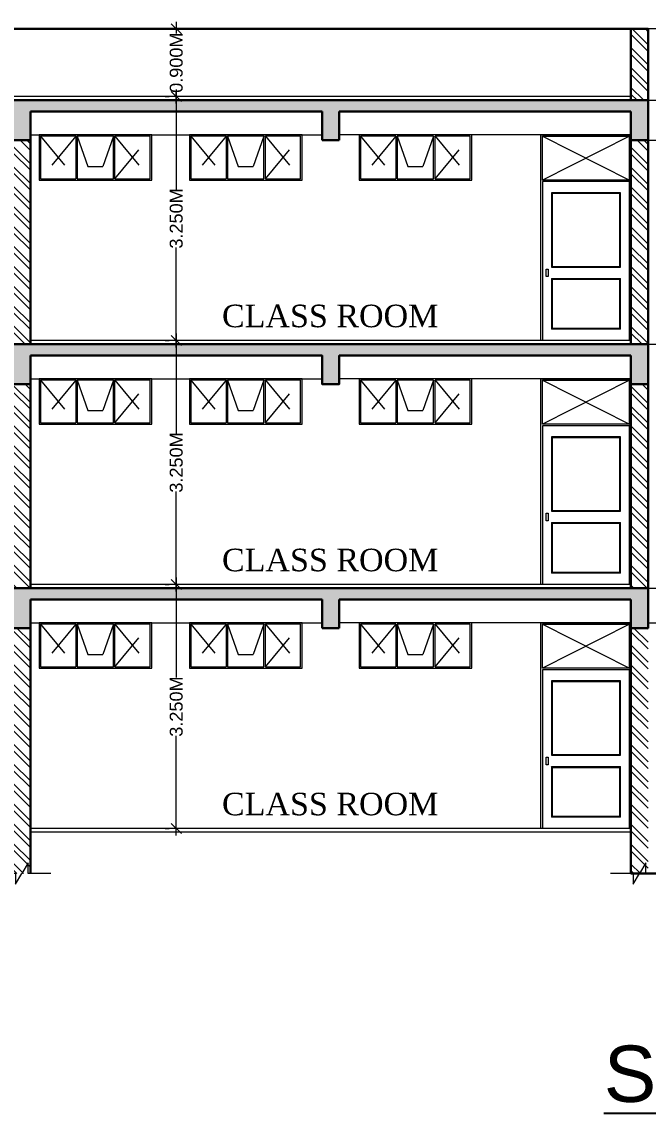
# Model space of a CAD drawing. Header units: metres. Extents: x 1545540 to 2027037, y 435419 to 693806.
# Drawn here: x 1974366 to 1982711, y 536100 to 550633 of the extents above; entities that cross this region are included whole.
import ezdxf

# ---------------------------------------------------------------- set-up
doc = ezdxf.new("R2010")
doc.units = ezdxf.units.M
doc.header["$LTSCALE"] = 1000
doc.header["$PDMODE"] = 35
doc.linetypes.add('DASHED', pattern=[0.75, 0.5, -0.25])
doc.layers.get('Defpoints').update_dxf_attribs({"lineweight": 18})
for name, color, linetype, lineweight in [('beam l', 10, 'Continuous', 20), ('Column', 252, 'Continuous', 30), ('Dim', 6, 'Continuous', 15), ('Door', 54, 'Continuous', 13), ('FLOOR FINISH', 10, 'Continuous', 15), ('Hatch', 8, 'Continuous', 13), ('SLAB', 5, 'Continuous', 30), ('Ventilator', 6, 'DASHED', 18), ('Wall', 7, 'Continuous', 30), ('wall l', 7, 'Continuous', 20)]:
    doc.layers.add(name, color=color, linetype=linetype, lineweight=lineweight)
doc.layers.add('text', color=7, linetype='Continuous')
doc.styles.add('dim-stylus bt', font='arial.ttf')
doc.styles.add('L120', font='simplex.shx', dxfattribs={"height": 1})
doc.styles.add('style1', font='')
doc.styles.get('style1').set_extended_font_data('Century Gothic')
doc.dimstyles.new('1      100 (big)', dxfattribs={"dimscale": 75, "dimtxt": 5, "dimasz": 3.5, "dimexe": 1.5, "dimexo": 2, "dimgap": 1, "dimtad": 0, "dimdec": 3, "dimlfac": 0.001, "dimzin": 0, "dimdsep": 46, "dimtxsty": 'dim-stylus bt', "dimblk": 'OBLIQUE', "dimcen": 0, "dimdle": 0.6, "dimclrd": 256, "dimclre": 7, "dimclrt": 256, "dimadec": 0, "dimazin": 0, "dimtfac": 0.7, "dimtdec": 3, "dimtofl": 0, "dimtmove": 1, "dimatfit": 3, "dimldrblk": 'OPEN90', "dimfxl": 0, "dimtolj": 1, "dimtzin": 0, "dimlwd": 15, "dimlwe": 15, "dimarcsym": 0})
pattern_1 = [(135, (6090142.38, 493024.45), (132.5825214, 132.5825214), []), (135, (6090054, 493024.45), (132.5825214, 132.5825214), [])]
pattern_2 = [(130, (5502745.68, 986566.48), (-215.178055, -18.8256405), [22.5, -247.5]), (185, (5502745.68, 986566.48), (41.6254, 225.65764), [18, -198]), (79.5486, (5502727.75, 986564.91), (-173.552814, 206.831863), [19.122057, -210.342634]), (133.8158, (5502745.68, 986626.48), (-320.172315, -49.655704), [33.75, -371.25]), (83.3644, (5502719, 986622.34), (-280.398812, 292.23536), [28.683086, -315.5139]), (188.8158, (5502745.68, 986626.48), (-280.398583, 292.23558), [27, -297]), (159, (5502715.68, 986611.48), (-179.072116, -120.785667), [22.5, -247.5]), (214, (5502715.68, 986611.48), (-72.9946, 217.545013), [18, -198]), (108.5486, (5502700.76, 986601.42), (-252.066789, 96.759149), [19.122057, -210.342634]), (142.5, (5502745.68, 986566.48), (-3.6479566, 99.8681561), [0, -195.6, 0, -201, 0, -198.75]), (172.5, (5502745.68, 986566.48), (-78.9208612, 118.3235135), [0, -114.6, 0, -191.1, 0, -75.75]), (212.5, (5502812.58, 986566.48), (-160.1467308, -6.7664615), [0, -75, 0, -234, 0, -310.5]), (222.5, (5502842.58, 986566.48), (-174.955851, 30.0314947), [0, -97.5, 0, -155.4, 0, -220.5])]

# ---------------------------------------------------------------- blocks, each defined once
blk = doc.blocks.new('gjghj')
at = {"layer": 'wall l', "ltscale": 0.05}
for p, q in [((5060.719, -64.222), (5060.719, -64.081)), ((5060.719, -64.081), (5060.804, -64.222)), ((5060.419, -64.222), (5060.719, -64.222)), ((5060.89, -64.364), (5060.804, -64.222)), ((5060.89, -64.222), (5061.19, -64.222)), ((5060.89, -64.222), (5060.89, -64.364))]:
    blk.add_line(p, q, dxfattribs=at)
blk = doc.blocks.new('Door')
at = {"layer": 'Door', "ltscale": 0.05}
for p, q in [((3648.704, 298.371), (3648.704, 301.111)), ((3648.704, 301.111), (3649.904, 301.111)), ((3648.724, 300.506), (3648.724, 301.091)), ((3648.724, 301.091), (3649.884, 301.091)), ((3648.724, 301.091), (3649.884, 300.506)), ((3649.884, 301.091), (3648.724, 300.506)), ((3649.884, 300.506), (3649.884, 301.091)), ((3649.904, 301.111), (3649.904, 298.371)), ((3649.904, 300.506), (3649.904, 301.071)), ((3649.884, 300.506), (3648.724, 300.506)), ((3649.884, 300.486), (3648.724, 300.486)), ((3649.764, 300.336), (3648.844, 300.336)), ((3648.844, 300.336), (3648.854, 300.326)), ((3649.754, 300.326), (3648.854, 300.326)), ((3649.754, 300.326), (3649.764, 300.336)), ((3648.854, 299.356), (3648.844, 299.346)), ((3648.844, 299.346), (3649.764, 299.346)), ((3648.854, 299.356), (3649.754, 299.356)), ((3649.754, 299.356), (3649.764, 299.346)), ((3648.844, 299.196), (3649.764, 299.196)), ((3648.854, 299.186), (3648.844, 299.196)), ((3648.854, 299.186), (3649.754, 299.186)), ((3649.754, 299.186), (3649.764, 299.196)), ((3648.854, 298.531), (3648.844, 298.521)), ((3649.764, 298.521), (3648.844, 298.521)), ((3649.754, 298.531), (3648.854, 298.531)), ((3649.754, 298.531), (3649.764, 298.521)), ((3649.904, 298.371), (3648.704, 298.371))]:
    blk.add_line(p, q, dxfattribs=at)
for points in [[(3648.724, 300.486), (3648.724, 298.371)], [(3649.884, 298.371), (3649.884, 300.486)], [(3648.844, 300.336), (3648.844, 299.346)], [(3648.854, 300.326), (3648.854, 299.356)], [(3649.754, 299.356), (3649.754, 300.326)], [(3649.764, 299.346), (3649.764, 300.336)], [(3648.844, 299.196), (3648.844, 298.521)], [(3648.854, 299.186), (3648.854, 298.531)], [(3649.754, 298.531), (3649.754, 299.186)], [(3649.764, 298.521), (3649.764, 299.196)]]:
    blk.add_lwpolyline(points, dxfattribs=at)
blk.add_lwpolyline([(3648.774, 299.321), (3648.799, 299.321), (3648.799, 299.221), (3648.774, 299.221)], close=True, dxfattribs=at)
blk = doc.blocks.new('_Oblique')
at = {"color": 0, "linetype": 'ByBlock', "lineweight": -2}
blk.add_line((-0.5, -0.5), (0.5, 0.5), dxfattribs=at)
blk = doc.blocks.new('*D83')
at = {"layer": 'Defpoints', "color": 0, "transparency": 16777216}
for p in [(1976424, 543140), (1976424, 539890), (1976424, 539890)]:
    blk.add_point(p, dxfattribs=at)
at = {"layer": 'Dim', "color": 7, "lineweight": 15, "transparency": 16777216}
for p, q in [((1976274, 543140), (1976330, 543140)), ((1976274, 539890), (1976330, 539890))]:
    blk.add_line(p, q, dxfattribs=at)
at = {"layer": 'Dim', "lineweight": 15, "transparency": 16777216}
for p, q in [((1976424, 543234), (1976424, 541903)), ((1976424, 539796), (1976424, 541127))]:
    blk.add_line(p, q, dxfattribs=at)
at = {"layer": 'Dim', "lineweight": 15, "transparency": 16777216, "xscale": 135, "yscale": 135, "zscale": 135}
for p, rotation in [((1976424, 543140), 90), ((1976424, 539890), 270)]:
    blk.add_blockref('_Oblique', p, dxfattribs=dict(at, rotation=rotation))
at = {"layer": 'Dim', "transparency": 16777216, "insert": (1976424, 541515), "char_height": 172.5, "attachment_point": 5, "rotation": 90, "style": 'dim-stylus bt'}
blk.add_mtext('\\A1;3.250M', dxfattribs=at)
blk = doc.blocks.new('_Open90')
at = {"color": 0, "linetype": 'ByBlock', "lineweight": -2}
for p, q in [((0, 0), (-1, 0)), ((-0.5, 0.5), (0, 0)), ((0, 0), (-0.5, -0.5))]:
    blk.add_line(p, q, dxfattribs=at)
blk = doc.blocks.new('*D84')
at = {"layer": 'Defpoints', "color": 0, "transparency": 16777216}
for p in [(1976424, 546390), (1976424, 546390), (1976424, 543140)]:
    blk.add_point(p, dxfattribs=at)
at = {"layer": 'Dim', "lineweight": 15, "transparency": 16777216}
for p, q in [((1976424, 546483), (1976424, 545153)), ((1976424, 543046), (1976424, 544377))]:
    blk.add_line(p, q, dxfattribs=at)
at = {"layer": 'Dim', "color": 7, "lineweight": 15, "transparency": 16777216}
for p, q in [((1976274, 546390), (1976330, 546390)), ((1976274, 543140), (1976330, 543140))]:
    blk.add_line(p, q, dxfattribs=at)
at = {"layer": 'Dim', "lineweight": 15, "transparency": 16777216, "xscale": 135, "yscale": 135, "zscale": 135}
for p, rotation in [((1976424, 546390), 90), ((1976424, 543140), 270)]:
    blk.add_blockref('_Oblique', p, dxfattribs=dict(at, rotation=rotation))
at = {"layer": 'Dim', "transparency": 16777216, "insert": (1976424, 544765), "char_height": 172.5, "attachment_point": 5, "rotation": 90, "style": 'dim-stylus bt'}
blk.add_mtext('\\A1;3.250M', dxfattribs=at)
blk = doc.blocks.new('*D85')
at = {"layer": 'Defpoints', "color": 0, "transparency": 16777216}
for p in [(1976424, 549639), (1976424, 549639), (1976424, 546390)]:
    blk.add_point(p, dxfattribs=at)
at = {"layer": 'Dim', "lineweight": 15, "transparency": 16777216}
for p, q in [((1976424, 549733), (1976424, 548402)), ((1976424, 546296), (1976424, 547627))]:
    blk.add_line(p, q, dxfattribs=at)
at = {"layer": 'Dim', "color": 7, "lineweight": 15, "transparency": 16777216}
for p, q in [((1976274, 549639), (1976330, 549639)), ((1976274, 546390), (1976330, 546390))]:
    blk.add_line(p, q, dxfattribs=at)
at = {"layer": 'Dim', "lineweight": 15, "transparency": 16777216, "xscale": 135, "yscale": 135, "zscale": 135}
for p, rotation in [((1976424, 549639), 90), ((1976424, 546390), 270)]:
    blk.add_blockref('_Oblique', p, dxfattribs=dict(at, rotation=rotation))
at = {"layer": 'Dim', "transparency": 16777216, "insert": (1976424, 548015), "char_height": 172.5, "attachment_point": 5, "rotation": 90, "style": 'dim-stylus bt'}
blk.add_mtext('\\A1;3.250M', dxfattribs=at)
blk = doc.blocks.new('*D86')
at = {"layer": 'Defpoints', "color": 0, "transparency": 16777216}
for p in [(1976424, 550539), (1976424, 550539), (1976424, 549639)]:
    blk.add_point(p, dxfattribs=at)
at = {"layer": 'Dim', "color": 7, "lineweight": 15, "transparency": 16777216}
for p, q in [((1976274, 550539), (1976330, 550539)), ((1976274, 549639), (1976330, 549639))]:
    blk.add_line(p, q, dxfattribs=at)
at = {"layer": 'Dim', "lineweight": 15, "transparency": 16777216}
for p, q in [((1976424, 550633), (1976424, 550477)), ((1976424, 549546), (1976424, 549702))]:
    blk.add_line(p, q, dxfattribs=at)
at = {"layer": 'Dim', "lineweight": 15, "transparency": 16777216, "xscale": 135, "yscale": 135, "zscale": 135}
for p, rotation in [((1976424, 550539), 90), ((1976424, 549639), 270)]:
    blk.add_blockref('_Oblique', p, dxfattribs=dict(at, rotation=rotation))
at = {"layer": 'Dim', "transparency": 16777216, "insert": (1976424, 550089), "char_height": 172.5, "attachment_point": 5, "rotation": 90, "style": 'dim-stylus bt'}
blk.add_mtext('\\A1;0.900M', dxfattribs=at)

msp = doc.modelspace()

# ---------------------------------------------------------------- hatches: boundary and pattern name
at = {"layer": 'Hatch', "ltscale": 0.05}
h = msp.add_hatch(dxfattribs=at)
h.set_pattern_fill('ANSI32', color=256, scale=500, style=0)
h.set_pattern_definition(pattern_1)
h.paths.add_polyline_path([(1982711.1397, 549589.4065), (1982481.1397, 549589.4065), (1982481.1397, 550539.4065), (1982711.1397, 550539.4065)])
h.paths.add_polyline_path([(1982481.1397, 545809.685), (1982711.1397, 545809.685), (1982711.1397, 543089.9634), (1982481.1397, 543089.9634)])
h.paths.add_polyline_path([(1982481.1397, 542559.9634), (1982711.1397, 542559.9634), (1982711.1397, 539290.2418), (1982481.1397, 539290.2418)])
h.paths.add_polyline_path([(1982481.1397, 549059.4065), (1982711.1397, 549059.4065), (1982711.1397, 546339.685), (1982481.1397, 546339.685)])
h = msp.add_hatch(dxfattribs=at)
h.set_pattern_fill('AR-CONC', color=256, scale=30, style=0)
h.set_pattern_definition(pattern_2)
h.paths.add_polyline_path([(1966021.1397, 549589.4065), (1982711.1397, 549589.4065), (1982711.1397, 549059.4065), (1982481.1397, 549059.4065), (1982481.1397, 549089.685), (1982481.1397, 549129.685), (1982481.1397, 549439.4065), (1978596.1397, 549439.4065), (1978596.1397, 549059.4065), (1978366.1397, 549059.4065), (1978366.1397, 549439.4065), (1974481.1397, 549439.4065), (1974481.1397, 549059.4065), (1974251.1397, 549059.4065), (1974251.1397, 549089.685), (1974251.1397, 549129.685), (1974251.1397, 549439.4065), (1970366.1397, 549439.4065), (1970366.1397, 549059.4065), (1970136.1397, 549059.4065), (1970136.1397, 549439.4065), (1966251.1397, 549439.4065), (1966251.1397, 549059.4065), (1966021.1397, 549059.4065)])
h = msp.add_hatch(dxfattribs=at)
h.set_pattern_fill('ANSI32', color=256, scale=500, style=0)
h.set_pattern_definition(pattern_1)
h.paths.add_polyline_path([(1974251.1397, 545809.685), (1974481.1397, 545809.685), (1974481.1397, 543089.9634), (1974251.1397, 543089.9634)])
h.paths.add_polyline_path([(1974251.1397, 542559.9634), (1974481.1397, 542559.9634), (1974481.1397, 539290.2418), (1974251.1397, 539290.2418)])
h.paths.add_polyline_path([(1974251.1397, 549059.4065), (1974481.1397, 549059.4065), (1974481.1397, 546339.685), (1974251.1397, 546339.685)])
h = msp.add_hatch(dxfattribs=at)
h.set_pattern_fill('AR-CONC', color=256, scale=30, style=0)
h.set_pattern_definition(pattern_2)
h.paths.add_polyline_path([(1966021.1397, 546339.685), (1982711.1397, 546339.685), (1982711.1397, 545809.685), (1982481.1397, 545809.685), (1982481.1397, 545839.9634), (1982481.1397, 545879.9634), (1982481.1397, 546189.685), (1978596.1397, 546189.685), (1978596.1397, 545809.685), (1978366.1397, 545809.685), (1978366.1397, 546189.685), (1974481.1397, 546189.685), (1974481.1397, 545809.685), (1974251.1397, 545809.685), (1974251.1397, 545839.9634), (1974251.1397, 545879.9634), (1974251.1397, 546189.685), (1970366.1397, 546189.685), (1970366.1397, 545809.685), (1970136.1397, 545809.685), (1970136.1397, 546189.685), (1966251.1397, 546189.685), (1966251.1397, 545809.685), (1966021.1397, 545809.685)])
h = msp.add_hatch(dxfattribs=at)
h.set_pattern_fill('AR-CONC', color=256, scale=30, style=0)
h.set_pattern_definition(pattern_2)
h.paths.add_polyline_path([(1966021.1397, 543089.9634), (1982711.1397, 543089.9634), (1982711.1397, 542559.9634), (1982481.1397, 542559.9634), (1982481.1397, 542590.2418), (1982481.1397, 542630.2418), (1982481.1397, 542939.9634), (1978596.1397, 542939.9634), (1978596.1397, 542559.9634), (1978366.1397, 542559.9634), (1978366.1397, 542939.9634), (1974481.1397, 542939.9634), (1974481.1397, 542559.9634), (1974251.1397, 542559.9634), (1974251.1397, 542590.2418), (1974251.1397, 542630.2418), (1974251.1397, 542939.9634), (1970366.1397, 542939.9634), (1970366.1397, 542559.9634), (1970136.1397, 542559.9634), (1970136.1397, 542939.9634), (1966251.1397, 542939.9634), (1966251.1397, 542559.9634), (1966021.1397, 542559.9634)])

# ---------------------------------------------------------------- linework, layer by layer
at = {"layer": 'beam l', "ltscale": 0.05}
for p, q in [((1982711.1397, 549589.4065), (1990711.1397, 549589.4065)), ((1982711.1397, 549059.4065), (1990710.5273, 549059.4119)), ((1982711.1397, 546339.685), (1990711.1397, 546339.685)), ((1982711.1397, 543089.9634), (1990711.1397, 543089.9634)), ((1982711.1397, 542629.9634), (1990711.1397, 542629.9634))]:
    msp.add_line(p, q, dxfattribs=at)
at = {"layer": 'beam l', "ltscale": 50}
for p, q in [((1974481.1397, 549129.4065), (1978366.1397, 549129.4065)), ((1982481.1397, 549129.4065), (1978596.1397, 549129.4065)), ((1974481.1397, 545879.685), (1978366.1397, 545879.685)), ((1982481.1397, 545879.685), (1978596.1397, 545879.685)), ((1974481.1397, 542629.9634), (1978366.1397, 542629.9634)), ((1982481.1397, 542629.9634), (1978596.1397, 542629.9634))]:
    msp.add_line(p, q, dxfattribs=at)
at = {"layer": 'Column', "ltscale": 0.05}
msp.add_line((1974481.1397, 546189.685), (1974481.1397, 545809.685), dxfattribs=at)
at = {"layer": 'FLOOR FINISH', "ltscale": 0.05}
for p, q in [((1982481.1397, 549639.4065), (1966251.1397, 549639.4065)), ((1982481.1397, 546389.685), (1974481.1397, 546389.685)), ((1982481.1397, 543139.9634), (1974481.1397, 543139.9634)), ((1982481.1397, 539890.2418), (1974481.1397, 539890.2418))]:
    msp.add_line(p, q, dxfattribs=at)
at = {"layer": 'SLAB', "ltscale": 0.05}
for p, q in [((1982711.1397, 549589.4065), (1966021.1397, 549589.4065)), ((1982711.1397, 549059.4065), (1982711.1397, 549589.4065)), ((1982711.1397, 549059.4065), (1982711.1397, 549589.4065)), ((1974481.1397, 549439.4065), (1974481.1397, 549059.4065)), ((1978366.1397, 549439.4065), (1974481.1397, 549439.4065)), ((1978366.1397, 549059.4065), (1978366.1397, 549439.4065)), ((1982481.1397, 549439.4065), (1978596.1397, 549439.4065)), ((1978596.1397, 549059.4065), (1978596.1397, 549439.4065)), ((1982481.1397, 549059.4065), (1982481.1397, 549439.4065)), ((1974481.1397, 549059.4065), (1974251.1397, 549059.4065)), ((1978596.1397, 549059.4065), (1978366.1397, 549059.4065)), ((1982711.1397, 549059.4065), (1982481.1397, 549059.4065)), ((1982711.1397, 549059.4065), (1982481.1397, 549059.4065)), ((1982711.1397, 546339.685), (1966021.1397, 546339.685)), ((1982711.1397, 545809.685), (1982711.1397, 546339.685)), ((1974481.1397, 545809.685), (1974481.1397, 546189.685)), ((1982481.1397, 545809.685), (1982481.1397, 546189.685)), ((1974481.1397, 545809.685), (1974251.1397, 545809.685)), ((1982711.1397, 545809.685), (1982481.1397, 545809.685)), ((1982711.1397, 543089.9634), (1966021.1397, 543089.9634)), ((1982711.1397, 542559.9634), (1982711.1397, 543089.9634)), ((1974481.1397, 542559.9634), (1974481.1397, 542939.9634)), ((1978366.1397, 542939.9634), (1974481.1397, 542939.9634)), ((1978366.1397, 542559.9634), (1978366.1397, 542939.9634)), ((1982481.1397, 542939.9634), (1978596.1397, 542939.9634)), ((1978596.1397, 542559.9634), (1978596.1397, 542939.9634)), ((1982481.1397, 542559.9634), (1982481.1397, 542939.9634)), ((1974481.1397, 542559.9634), (1974251.1397, 542559.9634)), ((1978596.1397, 542559.9634), (1978366.1397, 542559.9634)), ((1982711.1397, 542559.9634), (1982481.1397, 542559.9634))]:
    msp.add_line(p, q, dxfattribs=at)
msp.add_lwpolyline([(1982481.1397, 546189.685), (1978596.1397, 546189.685), (1978596.1397, 545809.685), (1978366.1397, 545809.685), (1978366.1397, 546189.685), (1974481.1397, 546189.685)], dxfattribs=at)
at = {"layer": 'Ventilator', "linetype": 'Continuous'}
for p, q in [((1975083.6397, 549109.4065), (1974613.6397, 549109.4065)), ((1974613.6397, 549109.4065), (1974613.6397, 548544.4065)), ((1975083.6397, 549109.4065), (1975083.6397, 548544.4065)), ((1975586.1397, 549109.4065), (1975103.6397, 549109.4065)), ((1975103.6397, 549109.4065), (1975103.6397, 548544.4065)), ((1975586.1397, 548544.4065), (1975586.1397, 549109.4065)), ((1976076.1397, 549109.4065), (1975606.1397, 549109.4065)), ((1975606.1397, 548544.4065), (1975606.1397, 549109.4065)), ((1976076.1397, 548544.4065), (1976076.1397, 549109.4065)), ((1977088.6397, 549109.4065), (1976618.6397, 549109.4065)), ((1976618.6397, 549109.4065), (1976618.6397, 548544.4065)), ((1977088.6397, 549109.4065), (1977088.6397, 548544.4065)), ((1977591.1397, 549109.4065), (1977108.6397, 549109.4065)), ((1977108.6397, 549109.4065), (1977108.6397, 548544.4065)), ((1977591.1397, 548544.4065), (1977591.1397, 549109.4065)), ((1978081.1397, 549109.4065), (1977611.1397, 549109.4065)), ((1977611.1397, 548544.4065), (1977611.1397, 549109.4065)), ((1978081.1397, 548544.4065), (1978081.1397, 549109.4065)), ((1979348.6397, 549109.4065), (1978878.6397, 549109.4065)), ((1978878.6397, 549109.4065), (1978878.6397, 548544.4065)), ((1979348.6397, 549109.4065), (1979348.6397, 548544.4065)), ((1979851.1397, 549109.4065), (1979368.6397, 549109.4065)), ((1979368.6397, 549109.4065), (1979368.6397, 548544.4065)), ((1979851.1397, 548544.4065), (1979851.1397, 549109.4065)), ((1980341.1397, 549109.4065), (1979871.1397, 549109.4065)), ((1979871.1397, 548544.4065), (1979871.1397, 549109.4065)), ((1980341.1397, 548544.4065), (1980341.1397, 549109.4065)), ((1974613.6397, 548544.4065), (1975083.6397, 548544.4065)), ((1975103.6397, 548544.4065), (1975586.1397, 548544.4065)), ((1975606.1397, 548544.4065), (1976076.1397, 548544.4065)), ((1976618.6397, 548544.4065), (1977088.6397, 548544.4065)), ((1977108.6397, 548544.4065), (1977591.1397, 548544.4065)), ((1977611.1397, 548544.4065), (1978081.1397, 548544.4065)), ((1978878.6397, 548544.4065), (1979348.6397, 548544.4065)), ((1979368.6397, 548544.4065), (1979851.1397, 548544.4065)), ((1979871.1397, 548544.4065), (1980341.1397, 548544.4065)), ((1975083.6397, 545859.6849), (1974613.6397, 545859.6849)), ((1974613.6397, 545859.6849), (1974613.6397, 545294.6849)), ((1975083.6397, 545859.6849), (1975083.6397, 545294.6849)), ((1975586.1397, 545859.6849), (1975103.6397, 545859.6849)), ((1975103.6397, 545859.6849), (1975103.6397, 545294.6849)), ((1975586.1397, 545294.6849), (1975586.1397, 545859.6849)), ((1976076.1397, 545859.6849), (1975606.1397, 545859.6849)), ((1975606.1397, 545294.6849), (1975606.1397, 545859.6849)), ((1976076.1397, 545294.6849), (1976076.1397, 545859.6849)), ((1977088.6397, 545859.685), (1976618.6397, 545859.685)), ((1976618.6397, 545859.685), (1976618.6397, 545294.685)), ((1977088.6397, 545859.685), (1977088.6397, 545294.685)), ((1977591.1397, 545859.685), (1977108.6397, 545859.685)), ((1977108.6397, 545859.685), (1977108.6397, 545294.685)), ((1977591.1397, 545294.685), (1977591.1397, 545859.685)), ((1978081.1397, 545859.685), (1977611.1397, 545859.685)), ((1977611.1397, 545294.685), (1977611.1397, 545859.685)), ((1978081.1397, 545294.685), (1978081.1397, 545859.685)), ((1979348.6397, 545859.685), (1978878.6397, 545859.685)), ((1978878.6397, 545859.685), (1978878.6397, 545294.685)), ((1979348.6397, 545859.685), (1979348.6397, 545294.685)), ((1979851.1397, 545859.685), (1979368.6397, 545859.685)), ((1979368.6397, 545859.685), (1979368.6397, 545294.685)), ((1979851.1397, 545294.685), (1979851.1397, 545859.685)), ((1980341.1397, 545859.685), (1979871.1397, 545859.685)), ((1979871.1397, 545294.685), (1979871.1397, 545859.685)), ((1980341.1397, 545294.685), (1980341.1397, 545859.685)), ((1974613.6397, 545294.6849), (1975083.6397, 545294.6849)), ((1975103.6397, 545294.6849), (1975586.1397, 545294.6849)), ((1975606.1397, 545294.6849), (1976076.1397, 545294.6849)), ((1976618.6397, 545294.685), (1977088.6397, 545294.685)), ((1977108.6397, 545294.685), (1977591.1397, 545294.685)), ((1977611.1397, 545294.685), (1978081.1397, 545294.685)), ((1978878.6397, 545294.685), (1979348.6397, 545294.685)), ((1979368.6397, 545294.685), (1979851.1397, 545294.685)), ((1979871.1397, 545294.685), (1980341.1397, 545294.685)), ((1975083.6397, 542609.9634), (1974613.6397, 542609.9634)), ((1974613.6397, 542609.9634), (1974613.6397, 542044.9634)), ((1975083.6397, 542609.9634), (1975083.6397, 542044.9634)), ((1975586.1397, 542609.9634), (1975103.6397, 542609.9634)), ((1975103.6397, 542609.9634), (1975103.6397, 542044.9634)), ((1975586.1397, 542044.9634), (1975586.1397, 542609.9634)), ((1976076.1397, 542609.9634), (1975606.1397, 542609.9634)), ((1975606.1397, 542044.9634), (1975606.1397, 542609.9634)), ((1976076.1397, 542044.9634), (1976076.1397, 542609.9634)), ((1977088.6397, 542609.9634), (1976618.6397, 542609.9634)), ((1976618.6397, 542609.9634), (1976618.6397, 542044.9634)), ((1977088.6397, 542609.9634), (1977088.6397, 542044.9634)), ((1977591.1397, 542609.9634), (1977108.6397, 542609.9634)), ((1977108.6397, 542609.9634), (1977108.6397, 542044.9634)), ((1977591.1397, 542044.9634), (1977591.1397, 542609.9634)), ((1978081.1397, 542609.9634), (1977611.1397, 542609.9634)), ((1977611.1397, 542044.9634), (1977611.1397, 542609.9634)), ((1978081.1397, 542044.9634), (1978081.1397, 542609.9634)), ((1979348.6397, 542609.9634), (1978878.6397, 542609.9634)), ((1978878.6397, 542609.9634), (1978878.6397, 542044.9634)), ((1979348.6397, 542609.9634), (1979348.6397, 542044.9634)), ((1979851.1397, 542609.9634), (1979368.6397, 542609.9634)), ((1979368.6397, 542609.9634), (1979368.6397, 542044.9634)), ((1979851.1397, 542044.9634), (1979851.1397, 542609.9634)), ((1980341.1397, 542609.9634), (1979871.1397, 542609.9634)), ((1979871.1397, 542044.9634), (1979871.1397, 542609.9634)), ((1980341.1397, 542044.9634), (1980341.1397, 542609.9634)), ((1974613.6397, 542044.9634), (1975083.6397, 542044.9634)), ((1975103.6397, 542044.9634), (1975586.1397, 542044.9634)), ((1975606.1397, 542044.9634), (1976076.1397, 542044.9634)), ((1976618.6397, 542044.9634), (1977088.6397, 542044.9634)), ((1977108.6397, 542044.9634), (1977591.1397, 542044.9634)), ((1977611.1397, 542044.9634), (1978081.1397, 542044.9634)), ((1978878.6397, 542044.9634), (1979348.6397, 542044.9634)), ((1979368.6397, 542044.9634), (1979851.1397, 542044.9634)), ((1979871.1397, 542044.9634), (1980341.1397, 542044.9634))]:
    msp.add_line(p, q, dxfattribs=at)
at = {"layer": 'Ventilator'}
for p, q in [((1975083.6397, 549109.4065), (1974613.6397, 548544.4065)), ((1974613.6397, 549109.4065), (1975083.6397, 548544.4065)), ((1975103.6397, 549109.4065), (1975245.161, 548707.4638)), ((1975586.1397, 549109.4065), (1975444.6185, 548707.4638)), ((1975606.1397, 549109.4065), (1976076.1397, 548544.4065)), ((1975606.1397, 548544.4065), (1976076.1397, 549109.4065)), ((1977088.6397, 549109.4065), (1976618.6397, 548544.4065)), ((1976618.6397, 549109.4065), (1977088.6397, 548544.4065)), ((1977108.6397, 549109.4065), (1977250.161, 548707.4639)), ((1977591.1397, 549109.4065), (1977449.6185, 548707.4639)), ((1977611.1397, 549109.4065), (1978081.1397, 548544.4065)), ((1977611.1397, 548544.4065), (1978081.1397, 549109.4065)), ((1979348.6397, 549109.4065), (1978878.6397, 548544.4065)), ((1978878.6397, 549109.4065), (1979348.6397, 548544.4065)), ((1979368.6397, 549109.4065), (1979510.161, 548707.4639)), ((1979851.1397, 549109.4065), (1979709.6185, 548707.4639)), ((1979871.1397, 549109.4065), (1980341.1397, 548544.4065)), ((1979871.1397, 548544.4065), (1980341.1397, 549109.4065)), ((1975245.161, 548707.4638), (1975444.6185, 548707.4638)), ((1977250.161, 548707.4639), (1977449.6185, 548707.4639)), ((1979510.161, 548707.4639), (1979709.6185, 548707.4639)), ((1975083.6397, 545859.6849), (1974613.6397, 545294.6849)), ((1974613.6397, 545859.6849), (1975083.6397, 545294.6849)), ((1975103.6397, 545859.6849), (1975245.161, 545457.7422)), ((1975586.1397, 545859.6849), (1975444.6185, 545457.7422)), ((1975606.1397, 545859.6849), (1976076.1397, 545294.6849)), ((1975606.1397, 545294.6849), (1976076.1397, 545859.6849)), ((1977088.6397, 545859.685), (1976618.6397, 545294.685)), ((1976618.6397, 545859.685), (1977088.6397, 545294.685)), ((1977108.6397, 545859.685), (1977250.161, 545457.7423)), ((1977591.1397, 545859.685), (1977449.6185, 545457.7423)), ((1977611.1397, 545859.685), (1978081.1397, 545294.685)), ((1977611.1397, 545294.685), (1978081.1397, 545859.685)), ((1979348.6397, 545859.685), (1978878.6397, 545294.685)), ((1978878.6397, 545859.685), (1979348.6397, 545294.685)), ((1979368.6397, 545859.685), (1979510.161, 545457.7423)), ((1979851.1397, 545859.685), (1979709.6185, 545457.7423)), ((1979871.1397, 545859.685), (1980341.1397, 545294.685)), ((1979871.1397, 545294.685), (1980341.1397, 545859.685)), ((1975245.161, 545457.7422), (1975444.6185, 545457.7422)), ((1977250.161, 545457.7423), (1977449.6185, 545457.7423)), ((1979510.161, 545457.7423), (1979709.6185, 545457.7423)), ((1975083.6397, 542609.9634), (1974613.6397, 542044.9634)), ((1974613.6397, 542609.9634), (1975083.6397, 542044.9634)), ((1975103.6397, 542609.9634), (1975245.161, 542208.0207)), ((1975586.1397, 542609.9634), (1975444.6185, 542208.0207)), ((1975606.1397, 542609.9634), (1976076.1397, 542044.9634)), ((1975606.1397, 542044.9634), (1976076.1397, 542609.9634)), ((1977088.6397, 542609.9634), (1976618.6397, 542044.9634)), ((1976618.6397, 542609.9634), (1977088.6397, 542044.9634)), ((1977108.6397, 542609.9634), (1977250.161, 542208.0207)), ((1977591.1397, 542609.9634), (1977449.6185, 542208.0207)), ((1977611.1397, 542609.9634), (1978081.1397, 542044.9634)), ((1977611.1397, 542044.9634), (1978081.1397, 542609.9634)), ((1979348.6397, 542609.9634), (1978878.6397, 542044.9634)), ((1978878.6397, 542609.9634), (1979348.6397, 542044.9634)), ((1979368.6397, 542609.9634), (1979510.161, 542208.0207)), ((1979851.1397, 542609.9634), (1979709.6185, 542208.0207)), ((1979871.1397, 542609.9634), (1980341.1397, 542044.9634)), ((1979871.1397, 542044.9634), (1980341.1397, 542609.9634)), ((1975245.161, 542208.0207), (1975444.6185, 542208.0207)), ((1977250.161, 542208.0207), (1977449.6185, 542208.0207)), ((1979510.161, 542208.0207), (1979709.6185, 542208.0207))]:
    msp.add_line(p, q, dxfattribs=at)
at = {"layer": 'Ventilator', "linetype": 'Continuous'}
for points in [[(1975586.1397, 548524.4065), (1976096.1397, 548524.4065), (1976096.1397, 549129.4065), (1974596.1397, 549129.4065), (1974596.1397, 548524.4065), (1975586.1397, 548524.4065)], [(1977591.1397, 548524.4065), (1978101.1397, 548524.4065), (1978101.1397, 549129.4065), (1976601.1397, 549129.4065), (1976601.1397, 548524.4065), (1977591.1397, 548524.4065)], [(1979851.1397, 548524.4065), (1980361.1397, 548524.4065), (1980361.1397, 549129.4065), (1978861.1397, 549129.4065), (1978861.1397, 548524.4065), (1979851.1397, 548524.4065)], [(1975586.1397, 545274.6849), (1976096.1397, 545274.6849), (1976096.1397, 545879.6849), (1974596.1397, 545879.6849), (1974596.1397, 545274.6849), (1975586.1397, 545274.6849)], [(1977591.1397, 545274.685), (1978101.1397, 545274.685), (1978101.1397, 545879.685), (1976601.1397, 545879.685), (1976601.1397, 545274.685), (1977591.1397, 545274.685)], [(1979851.1397, 545274.685), (1980361.1397, 545274.685), (1980361.1397, 545879.685), (1978861.1397, 545879.685), (1978861.1397, 545274.685), (1979851.1397, 545274.685)], [(1975586.1397, 542024.9634), (1976096.1397, 542024.9634), (1976096.1397, 542629.9634), (1974596.1397, 542629.9634), (1974596.1397, 542024.9634), (1975586.1397, 542024.9634)], [(1977591.1397, 542024.9634), (1978101.1397, 542024.9634), (1978101.1397, 542629.9634), (1976601.1397, 542629.9634), (1976601.1397, 542024.9634), (1977591.1397, 542024.9634)], [(1979851.1397, 542024.9634), (1980361.1397, 542024.9634), (1980361.1397, 542629.9634), (1978861.1397, 542629.9634), (1978861.1397, 542024.9634), (1979851.1397, 542024.9634)]]:
    msp.add_lwpolyline(points, dxfattribs=at)
at = {"layer": 'Wall', "ltscale": 0.05}
for p, q in [((1982711.1397, 550539.4065), (1966251.1397, 550539.4065)), ((1982481.1397, 549589.4065), (1982481.1397, 550539.4065)), ((1982711.1397, 549589.4065), (1982711.1397, 550539.4065)), ((1974481.1397, 546339.685), (1974481.1397, 549219.685)), ((1974481.1397, 549119.685), (1974481.1397, 546339.685)), ((1982481.1397, 546339.685), (1982481.1397, 549059.4065)), ((1982711.1397, 546339.685), (1982711.1397, 549059.4065)), ((1982711.1397, 543009.4065), (1982711.1397, 549059.4065)), ((1982481.1397, 543089.9634), (1982481.1397, 545969.9634)), ((1982711.1397, 543089.9634), (1982711.1397, 545969.9634)), ((1974481.1397, 545809.685), (1974481.1397, 543089.9634)), ((1974481.1397, 543089.9634), (1974481.1397, 545809.685)), ((1982481.1397, 539290.2418), (1982481.1397, 542670.2418)), ((1974481.1397, 542559.9634), (1974481.1397, 539290.2418)), ((1974481.1397, 539290.2418), (1974481.1397, 542559.9634)), ((1991005.6836, 539290.2418), (1982481.1397, 539290.2418))]:
    msp.add_line(p, q, dxfattribs=at)
at = {"layer": 'wall l', "ltscale": 0.05}
for p, q in [((1990711.1397, 550539.4065), (1982711.1397, 550539.4065)), ((1982481.1397, 539840.2418), (1974481.1397, 539840.2418))]:
    msp.add_line(p, q, dxfattribs=at)

# ---------------------------------------------------------------- block references
at = {"layer": 'Door', "xscale": 999.9999998279076, "yscale": 999.9999998279076, "zscale": 999.9999998279076}
for p in [(-1667422.4672, 248018.8795), (-1667422.4672, 244769.1579), (-1667422.4672, 241519.4364)]:
    msp.add_blockref('Door', p, dxfattribs=at)
at = {"layer": 'Wall', "xscale": -999.9999998279076, "yscale": 999.9999998279076, "zscale": 999.9999998279076}
for p in [(7035171.0153, 603512.6414), (7043401.0153, 603512.6414)]:
    msp.add_blockref('gjghj', p, dxfattribs=at)

# ---------------------------------------------------------------- texts
at = {"layer": 'text', "char_height": 300, "width": 4832.064043, "attachment_point": 1, "rotation": 0.00000001, "style": 'L120'}
for insert in [(1976013.5143, 546866.5631), (1976013.5143, 543616.8416), (1976013.5143, 540367.12)]:
    msp.add_mtext('\\pi1019.4;{\\fTimes New Roman|b0|i0|c0|p18;CLASS ROOM}', dxfattribs=dict(at, insert=insert))
at = {"layer": 'text', "insert": (1982119.9703, 537000.1072), "char_height": 750, "width": 26669.839272, "attachment_point": 1, "style": 'style1'}
msp.add_mtext('{\\fArial|b0|i0|c0|p34;\\LSECTION - AA}', dxfattribs=at)

# ---------------------------------------------------------------- dimensions: what is measured, and where the dimension line sits
at = {"layer": 'Dim'}
for p1, p2, picture, middle in [((1976423.6397, 549639.4065), (1976423.6397, 550539.4065), '*D86', (1976423.6397, 550089.4065)), ((1976423.6397, 546389.685), (1976423.6397, 549639.4065), '*D85', (1976423.6397, 548014.5457)), ((1976423.6397, 543139.9634), (1976423.6397, 546389.685), '*D84', (1976423.6397, 544764.8242)), ((1976423.6397, 543139.9634), (1976423.6397, 539890.2418), '*D83', (1976423.6397, 541515.1026))]:
    dim = msp.add_aligned_dim(p1=p1, p2=p2, distance=0, dimstyle='1      100 (big)', override={"dimtxt": 2.3, "dimasz": 1.8, "dimexe": 1.25, "dimgap": 0, "dimpost": 'M\\X', "dimdle": 1.25}, dxfattribs=at)
    dim.commit()
    dim.dimension.update_dxf_attribs({"geometry": picture, "text_midpoint": middle})

doc.saveas('drawing.dxf')
